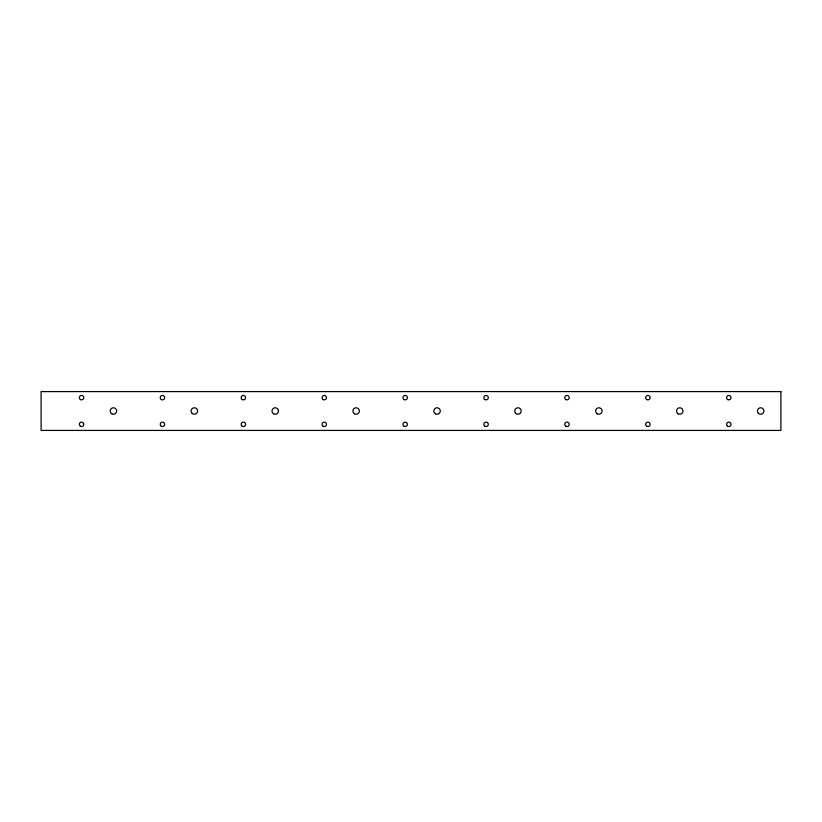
<?xml version="1.0" encoding="UTF-8"?>
<svg xmlns="http://www.w3.org/2000/svg" width="822" height="822" viewBox="0 0 822 822"><rect width="100%" height="100%" fill="white"/><g stroke="black" fill="none" stroke-linecap="round" stroke-linejoin="round"><path stroke-width="1.23" d="M780.9 391.58L41.1 391.58L41.1 430.42L780.9 430.42L780.9 391.58M565.875 426.279A2.23 2.23 0 0 0 569.214 424.347A2.23 2.23 0 0 0 565.875 422.426A2.23 2.23 0 0 0 565.875 426.279M161.348 426.279A2.23 2.23 0 0 0 164.688 424.347A2.23 2.23 0 0 0 161.348 422.426A2.23 2.23 0 0 0 161.348 426.279M565.875 399.574A2.23 2.23 0 0 0 569.214 397.653A2.23 2.23 0 0 0 565.875 395.721A2.23 2.23 0 0 0 565.875 399.574M404.064 426.279A2.23 2.23 0 0 0 407.404 424.347A2.23 2.23 0 0 0 404.064 422.426A2.23 2.23 0 0 0 404.064 426.279M678.15 413.805A3.237 3.237 0 0 0 683 411A3.237 3.237 0 0 0 678.15 408.195A3.237 3.237 0 0 0 678.15 413.805M273.623 413.805A3.237 3.237 0 0 0 278.473 411A3.237 3.237 0 0 0 273.623 408.195A3.237 3.237 0 0 0 273.623 413.805M111.813 413.805A3.237 3.237 0 0 0 116.662 411A3.237 3.237 0 0 0 111.813 408.195A3.237 3.237 0 0 0 111.813 413.805M758.387 413.291A3.237 3.237 0 0 0 763.802 411.843A3.237 3.237 0 0 0 759.836 407.876A3.237 3.237 0 0 0 758.387 413.291M161.348 399.574A2.23 2.23 0 0 0 164.688 397.653A2.23 2.23 0 0 0 161.348 395.721A2.23 2.23 0 0 0 161.348 399.574M242.254 399.574A2.23 2.23 0 0 0 245.593 397.653A2.23 2.23 0 0 0 242.254 395.721A2.23 2.23 0 0 0 242.254 399.574M323.159 399.574A2.23 2.23 0 0 0 326.498 397.653A2.23 2.23 0 0 0 323.159 395.721A2.23 2.23 0 0 0 323.159 399.574M727.686 399.574A2.23 2.23 0 0 0 731.025 397.653A2.23 2.23 0 0 0 727.686 395.721A2.23 2.23 0 0 0 727.686 399.574M484.97 426.279A2.23 2.23 0 0 0 488.309 424.347A2.23 2.23 0 0 0 484.97 422.426A2.23 2.23 0 0 0 484.97 426.279M646.78 426.279A2.23 2.23 0 0 0 650.12 424.347A2.23 2.23 0 0 0 646.78 422.426A2.23 2.23 0 0 0 646.78 426.279M242.254 426.279A2.23 2.23 0 0 0 245.593 424.347A2.23 2.23 0 0 0 242.254 422.426A2.23 2.23 0 0 0 242.254 426.279M646.78 399.574A2.23 2.23 0 0 0 650.12 397.653A2.23 2.23 0 0 0 646.78 395.721A2.23 2.23 0 0 0 646.78 399.574M484.97 399.574A2.23 2.23 0 0 0 488.309 397.653A2.23 2.23 0 0 0 484.97 395.721A2.23 2.23 0 0 0 484.97 399.574M354.529 413.805A3.237 3.237 0 0 0 359.378 411A3.237 3.237 0 0 0 354.529 408.195A3.237 3.237 0 0 0 354.529 413.805M192.05 413.291A3.237 3.237 0 0 0 197.465 411.843A3.237 3.237 0 0 0 193.499 407.876A3.237 3.237 0 0 0 192.05 413.291M597.245 413.805A3.237 3.237 0 0 0 602.094 411A3.237 3.237 0 0 0 597.245 408.195A3.237 3.237 0 0 0 597.245 413.805M515.671 413.291A3.237 3.237 0 0 0 521.086 411.843A3.237 3.237 0 0 0 517.12 407.876A3.237 3.237 0 0 0 515.671 413.291M435.434 413.805A3.237 3.237 0 0 0 440.284 411A3.237 3.237 0 0 0 435.434 408.195A3.237 3.237 0 0 0 435.434 413.805M80.443 399.574A2.23 2.23 0 0 0 83.782 397.653A2.23 2.23 0 0 0 80.443 395.721A2.23 2.23 0 0 0 80.443 399.574M80.443 426.279A2.23 2.23 0 0 0 83.782 424.347A2.23 2.23 0 0 0 80.443 422.426A2.23 2.23 0 0 0 80.443 426.279M404.064 399.574A2.23 2.23 0 0 0 407.404 397.653A2.23 2.23 0 0 0 404.064 395.721A2.23 2.23 0 0 0 404.064 399.574M323.159 426.279A2.23 2.23 0 0 0 326.498 424.347A2.23 2.23 0 0 0 323.159 422.426A2.23 2.23 0 0 0 323.159 426.279M727.686 426.279A2.23 2.23 0 0 0 731.025 424.347A2.23 2.23 0 0 0 727.686 422.426A2.23 2.23 0 0 0 727.686 426.279"/></g></svg>
